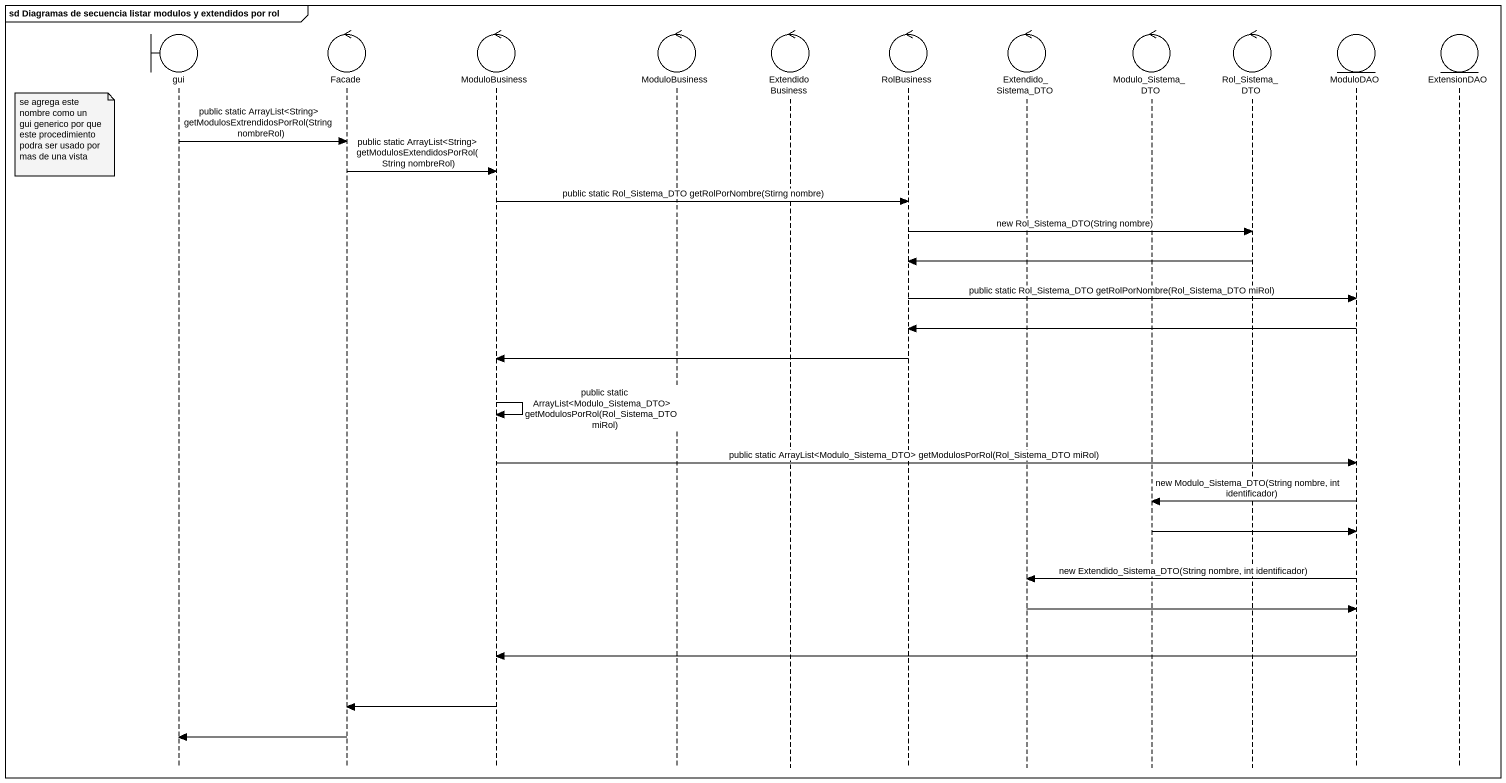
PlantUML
@startuml
mainframe sd Diagramas de secuencia listar modulos y extendidos por rol
hide footbox
boundary gui
control Facade
control ModuloBusiness
control "ModuloBusiness" as ModuloBusiness_2
control ExtendidoBusiness
control RolBusiness
control Extendido_Sistema_DTO
control Modulo_Sistema_DTO
control Rol_Sistema_DTO
entity ModuloDAO
entity ExtensionDAO

note left of gui : se agrega este nombre como un gui generico por que este procedimiento podra ser usado por mas de una vista
gui -> Facade : public static ArrayList<String> getModulosExtrendidosPorRol(String nombreRol)
Facade -> ModuloBusiness : public static ArrayList<String> getModulosExtendidosPorRol(String nombreRol)
ModuloBusiness -> RolBusiness : public static Rol_Sistema_DTO getRolPorNombre(Stirng nombre)
RolBusiness -> Rol_Sistema_DTO : new Rol_Sistema_DTO(String nombre)
Rol_Sistema_DTO -> RolBusiness
RolBusiness -> ModuloDAO : public static Rol_Sistema_DTO getRolPorNombre(Rol_Sistema_DTO miRol)
ModuloDAO -> RolBusiness
RolBusiness -> ModuloBusiness
ModuloBusiness -> ModuloBusiness : public static ArrayList<Modulo_Sistema_DTO> getModulosPorRol(Rol_Sistema_DTO miRol)
ModuloBusiness -> ModuloDAO : public static ArrayList<Modulo_Sistema_DTO> getModulosPorRol(Rol_Sistema_DTO miRol)
ModuloDAO -> Modulo_Sistema_DTO : new Modulo_Sistema_DTO(String nombre, int identificador)
Modulo_Sistema_DTO -> ModuloDAO
ModuloDAO -> Extendido_Sistema_DTO : new Extendido_Sistema_DTO(String nombre, int identificador)
Extendido_Sistema_DTO -> ModuloDAO
ModuloDAO -> ModuloBusiness
ModuloBusiness -> Facade
Facade -> gui
@enduml
